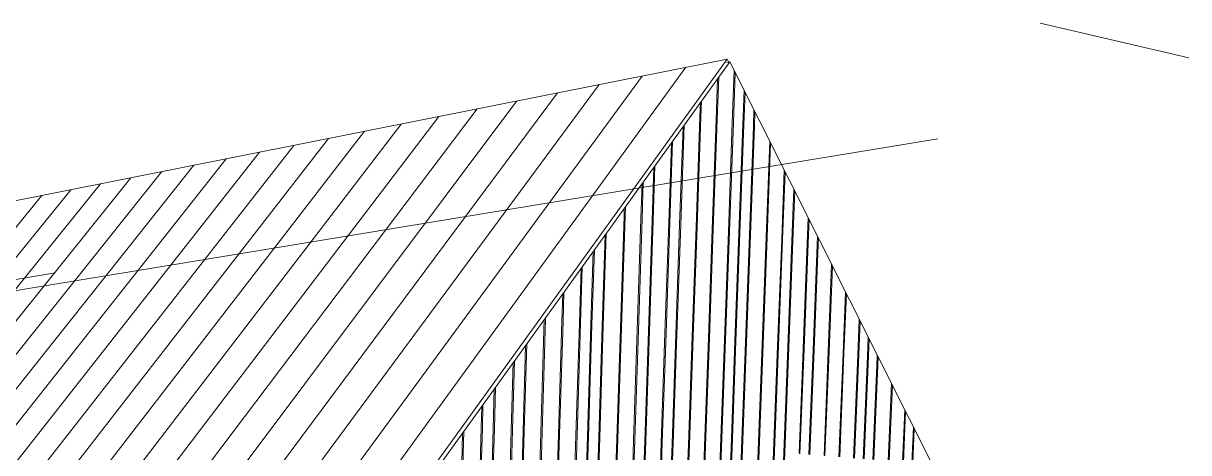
# Model space of a CAD drawing. Header units: inches. Extents: x 5690 to 5695, y -585 to 907.
# Drawn here: x 5690.749 to 5691.1974, y 907.303 to 907.4682 of the extents above; entities that cross this region are included whole.
import ezdxf

# ---------------------------------------------------------------- set-up
doc = ezdxf.new("R2010")
doc.units = ezdxf.units.IN
doc.header["$MEASUREMENT"] = 0
for name, color, linetype, lineweight in [('A-ROOF', 132, 'Continuous', 13), ('A-ROOF-1', 132, 'Continuous', 9), ('A-ROOF-PATT-1', 132, 'Continuous', 9), ('A-WALL-PATT-1', 111, 'Continuous', 9), ('G-ANNO-SYMB-1', 111, 'Continuous', 9), ('I-WALL', 2, 'Continuous', 13), ('I-WALL-1', 2, 'Continuous', 9)]:
    doc.layers.add(name, color=color, linetype=linetype, lineweight=lineweight)

# ---------------------------------------------------------------- blocks, each defined once
blk = doc.blocks.new('FP_3-3D View 1')
at = {"layer": 'A-WALL-PATT-1'}
for p, q in [((5691.02183, 907.42999), (5691.02256, 907.45001)), ((5691.02223, 907.42991), (5691.02293, 907.44927)), ((5691.01563, 907.4311), (5691.01619, 907.44691)), ((5691.01603, 907.43103), (5691.01661, 907.4475)), ((5691.02589, 907.42926), (5691.02638, 907.44242)), ((5691.02629, 907.42918), (5691.02674, 907.44169)), ((5691.00936, 907.43223), (5691.00956, 907.43769)), ((5691.00977, 907.43216), (5691.00998, 907.43828)), ((5691.00788, 907.38987), (5691.00936, 907.43223)), ((5691.00828, 907.38981), (5691.00977, 907.43216)), ((5691.00936, 907.43223), (5691.00936, 907.43223)), ((5691.00977, 907.43216), (5691.00977, 907.43216)), ((5691.01413, 907.38895), (5691.01563, 907.4311)), ((5691.01452, 907.38889), (5691.01603, 907.43103)), ((5691.01563, 907.4311), (5691.01563, 907.4311)), ((5691.01603, 907.43103), (5691.01603, 907.43103)), ((5691.02993, 907.42853), (5691.03016, 907.43488)), ((5691.03032, 907.42846), (5691.03053, 907.43416)), ((5691.00157, 907.3908), (5691.00286, 907.4284)), ((5691.00197, 907.39074), (5691.00329, 907.42899)), ((5691.02032, 907.38804), (5691.02183, 907.42999)), ((5691.02071, 907.38799), (5691.02223, 907.42991)), ((5691.02183, 907.42999), (5691.02183, 907.42999)), ((5691.02223, 907.42991), (5691.02223, 907.42991)), ((5691.02437, 907.38745), (5691.02589, 907.42926)), ((5691.02476, 907.38739), (5691.02629, 907.42918)), ((5691.02589, 907.42926), (5691.02589, 907.42926)), ((5691.02629, 907.42918), (5691.02629, 907.42918)), ((5691.02839, 907.38686), (5691.02993, 907.42853)), ((5691.02878, 907.3868), (5691.03032, 907.42846)), ((5691.02993, 907.42853), (5691.02993, 907.42853)), ((5691.03032, 907.42846), (5691.03032, 907.42846)), ((5690.99737, 907.39141), (5690.99842, 907.42223)), ((5690.99778, 907.39135), (5690.99885, 907.42282)), ((5691.03483, 907.38591), (5691.03621, 907.42285)), ((5691.03521, 907.38586), (5691.03657, 907.42214)), ((5690.99096, 907.39235), (5690.99164, 907.41281)), ((5690.99137, 907.39229), (5690.99208, 907.41341)), ((5691.04082, 907.38503), (5691.04183, 907.41168)), ((5691.0412, 907.38498), (5691.04219, 907.41097)), ((5690.98669, 907.39298), (5690.98714, 907.40655)), ((5690.9871, 907.39292), (5690.98758, 907.40716)), ((5691.04474, 907.38446), (5691.0455, 907.40437)), ((5691.04512, 907.3844), (5691.04586, 907.40367)), ((5690.98017, 907.39394), (5690.98027, 907.39701)), ((5690.98059, 907.39388), (5690.98071, 907.39762)), ((5690.97877, 907.35098), (5690.98017, 907.39394)), ((5690.97919, 907.35093), (5690.98059, 907.39388)), ((5690.98017, 907.39394), (5690.98017, 907.39394)), ((5690.98059, 907.39388), (5690.98059, 907.39388)), ((5690.98527, 907.35024), (5690.98669, 907.39298)), ((5690.98569, 907.35019), (5690.9871, 907.39292)), ((5690.98669, 907.39298), (5690.98669, 907.39298)), ((5690.9871, 907.39292), (5690.9871, 907.39292)), ((5690.98953, 907.34975), (5690.99096, 907.39235)), ((5690.98994, 907.34971), (5690.99137, 907.39229)), ((5690.99096, 907.39235), (5690.99096, 907.39235)), ((5690.99137, 907.39229), (5690.99137, 907.39229)), ((5690.99592, 907.34902), (5690.99737, 907.39141)), ((5690.99633, 907.34898), (5690.99778, 907.39135)), ((5690.99737, 907.39141), (5690.99737, 907.39141)), ((5690.99778, 907.39135), (5690.99778, 907.39135)), ((5691.00011, 907.34855), (5691.00157, 907.3908)), ((5691.00051, 907.3485), (5691.00197, 907.39074)), ((5691.00157, 907.3908), (5691.00157, 907.3908)), ((5691.00197, 907.39074), (5691.00197, 907.39074)), ((5691.05064, 907.38359), (5691.05102, 907.3934)), ((5691.05101, 907.38354), (5691.05137, 907.39271)), ((5690.97178, 907.35178), (5690.9729, 907.38676)), ((5690.9722, 907.35173), (5690.97334, 907.38738)), ((5691.0064, 907.34783), (5691.00788, 907.38987)), ((5691.0068, 907.34778), (5691.00828, 907.38981)), ((5691.00788, 907.38987), (5691.00788, 907.38987)), ((5691.00828, 907.38981), (5691.00828, 907.38981)), ((5691.01264, 907.34712), (5691.01413, 907.38895)), ((5691.01303, 907.34707), (5691.01452, 907.38889)), ((5691.01413, 907.38895), (5691.01413, 907.38895)), ((5691.01452, 907.38889), (5691.01452, 907.38889)), ((5691.01881, 907.34641), (5691.02032, 907.38804)), ((5691.0192, 907.34637), (5691.02071, 907.38799)), ((5691.02032, 907.38804), (5691.02032, 907.38804)), ((5691.02071, 907.38799), (5691.02071, 907.38799)), ((5691.02285, 907.34595), (5691.02437, 907.38745)), ((5691.02324, 907.34591), (5691.02476, 907.38739)), ((5691.02437, 907.38745), (5691.02437, 907.38745)), ((5691.02476, 907.38739), (5691.02476, 907.38739)), ((5691.02686, 907.3455), (5691.02839, 907.38686)), ((5691.02725, 907.34545), (5691.02878, 907.3868)), ((5691.02839, 907.38686), (5691.02839, 907.38686)), ((5691.02878, 907.3868), (5691.02878, 907.3868)), ((5691.03329, 907.34476), (5691.03483, 907.38591)), ((5691.03367, 907.34472), (5691.03521, 907.38586)), ((5691.03483, 907.38591), (5691.03483, 907.38591)), ((5691.03521, 907.38586), (5691.03521, 907.38586)), ((5691.0545, 907.38303), (5691.05462, 907.38623)), ((5691.03926, 907.34408), (5691.04082, 907.38503)), ((5691.03964, 907.34404), (5691.0412, 907.38498)), ((5691.04082, 907.38503), (5691.04082, 907.38503)), ((5691.0412, 907.38498), (5691.0412, 907.38498)), ((5691.04317, 907.34364), (5691.04474, 907.38446)), ((5691.04355, 907.34359), (5691.04512, 907.3844)), ((5691.04474, 907.38446), (5691.04474, 907.38446)), ((5691.04512, 907.3844), (5691.04512, 907.3844)), ((5691.04906, 907.34297), (5691.05064, 907.38359)), ((5691.04943, 907.34292), (5691.05101, 907.38354)), ((5691.05064, 907.38359), (5691.05064, 907.38359)), ((5691.05101, 907.38354), (5691.05101, 907.38354)), ((5691.05291, 907.34253), (5691.0545, 907.38303)), ((5691.05328, 907.34248), (5691.05487, 907.38297)), ((5691.0545, 907.38303), (5691.0545, 907.38303)), ((5691.05487, 907.38297), (5691.05497, 907.38554)), ((5691.05487, 907.38297), (5691.05487, 907.38297)), ((5690.96741, 907.35227), (5690.9683, 907.38037)), ((5690.96783, 907.35223), (5690.96874, 907.38099)), ((5690.96301, 907.35278), (5690.96367, 907.37394)), ((5690.96344, 907.35273), (5690.96412, 907.37457)), ((5691.0587, 907.34187), (5691.06004, 907.37547)), ((5691.05907, 907.34182), (5691.06038, 907.37478)), ((5690.95628, 907.35354), (5690.95661, 907.36413)), ((5690.95671, 907.35349), (5690.95706, 907.36476)), ((5691.06444, 907.34121), (5691.06539, 907.36482)), ((5691.0648, 907.34117), (5691.06573, 907.36414)), ((5690.94862, 907.31069), (5690.94992, 907.35427)), ((5690.94992, 907.35427), (5690.94994, 907.35487)), ((5690.94992, 907.35427), (5690.94992, 907.35427)), ((5691.07012, 907.34056), (5691.07068, 907.35429)), ((5690.94818, 907.31073), (5690.94949, 907.35424)), ((5690.95496, 907.31018), (5690.95628, 907.35354)), ((5690.95539, 907.31014), (5690.95671, 907.35349)), ((5690.95628, 907.35354), (5690.95628, 907.35354)), ((5690.95671, 907.35349), (5690.95671, 907.35349)), ((5690.96167, 907.30963), (5690.96301, 907.35278)), ((5690.96209, 907.30959), (5690.96344, 907.35273)), ((5690.96301, 907.35278), (5690.96301, 907.35278)), ((5690.96344, 907.35273), (5690.96344, 907.35273)), ((5690.96605, 907.30927), (5690.96741, 907.35227)), ((5690.96648, 907.30924), (5690.96783, 907.35223)), ((5690.96741, 907.35227), (5690.96741, 907.35227)), ((5690.96783, 907.35223), (5690.96783, 907.35223)), ((5690.97041, 907.30892), (5690.97178, 907.35178)), ((5690.97083, 907.30888), (5690.9722, 907.35173)), ((5690.97178, 907.35178), (5690.97178, 907.35178)), ((5690.9722, 907.35173), (5690.9722, 907.35173)), ((5690.97738, 907.30835), (5690.97877, 907.35098)), ((5690.9778, 907.30831), (5690.97919, 907.35093)), ((5690.97877, 907.35098), (5690.97877, 907.35098)), ((5690.97919, 907.35093), (5690.97919, 907.35093)), ((5690.98387, 907.30782), (5690.98527, 907.35024)), ((5690.98428, 907.30778), (5690.98569, 907.35019)), ((5690.98527, 907.35024), (5690.98527, 907.35024)), ((5690.98569, 907.35019), (5690.98569, 907.35019)), ((5691.07048, 907.34052), (5691.07102, 907.35362)), ((5690.98811, 907.30747), (5690.98953, 907.34975)), ((5690.98852, 907.30744), (5690.98994, 907.34971)), ((5690.98953, 907.34975), (5690.98953, 907.34975)), ((5690.98994, 907.34971), (5690.98994, 907.34971)), ((5690.99449, 907.30695), (5690.99592, 907.34902)), ((5690.99489, 907.30692), (5690.99633, 907.34898)), ((5690.99592, 907.34902), (5690.99592, 907.34902)), ((5690.99633, 907.34898), (5690.99633, 907.34898)), ((5690.99866, 907.30661), (5691.00011, 907.34855)), ((5690.99907, 907.30658), (5691.00051, 907.3485)), ((5691.00011, 907.34855), (5691.00011, 907.34855)), ((5691.00051, 907.3485), (5691.00051, 907.3485)), ((5691.00494, 907.3061), (5691.0064, 907.34783)), ((5691.00534, 907.30607), (5691.0068, 907.34778)), ((5691.0064, 907.34783), (5691.0064, 907.34783)), ((5691.0068, 907.34778), (5691.0068, 907.34778)), ((5691.01116, 907.30559), (5691.01264, 907.34712)), ((5691.01155, 907.30556), (5691.01303, 907.34707)), ((5691.01264, 907.34712), (5691.01264, 907.34712)), ((5691.01303, 907.34707), (5691.01303, 907.34707)), ((5691.01732, 907.30509), (5691.01881, 907.34641)), ((5691.01771, 907.30506), (5691.0192, 907.34637)), ((5691.01881, 907.34641), (5691.01881, 907.34641)), ((5691.0192, 907.34637), (5691.0192, 907.34637)), ((5691.02135, 907.30476), (5691.02285, 907.34595)), ((5691.02173, 907.30473), (5691.02324, 907.34591)), ((5691.02285, 907.34595), (5691.02285, 907.34595)), ((5691.02324, 907.34591), (5691.02324, 907.34591)), ((5691.02535, 907.30444), (5691.02686, 907.3455)), ((5691.02574, 907.30441), (5691.02725, 907.34545)), ((5691.02686, 907.3455), (5691.02686, 907.3455)), ((5691.02725, 907.34545), (5691.02725, 907.34545)), ((5691.07384, 907.34014), (5691.07414, 907.34741)), ((5691.0742, 907.3401), (5691.07448, 907.34674)), ((5690.94134, 907.31129), (5690.94231, 907.34426)), ((5690.94178, 907.31125), (5690.94277, 907.3449)), ((5691.03175, 907.30391), (5691.03329, 907.34476)), ((5691.03214, 907.30388), (5691.03367, 907.34472)), ((5691.03329, 907.34476), (5691.03329, 907.34476)), ((5691.03367, 907.34472), (5691.03367, 907.34472)), ((5691.03772, 907.30343), (5691.03926, 907.34408)), ((5691.03809, 907.3034), (5691.03964, 907.34404)), ((5691.03926, 907.34408), (5691.03926, 907.34408)), ((5691.03964, 907.34404), (5691.03964, 907.34404)), ((5691.04162, 907.30311), (5691.04317, 907.34364)), ((5691.04199, 907.30308), (5691.04355, 907.34359)), ((5691.04317, 907.34364), (5691.04317, 907.34364)), ((5691.04355, 907.34359), (5691.04355, 907.34359)), ((5691.04749, 907.30263), (5691.04906, 907.34297)), ((5691.04786, 907.3026), (5691.04943, 907.34292)), ((5691.04906, 907.34297), (5691.04906, 907.34297)), ((5691.04943, 907.34292), (5691.04943, 907.34292)), ((5691.05133, 907.30232), (5691.05291, 907.34253)), ((5691.0517, 907.30229), (5691.05328, 907.34248)), ((5691.05291, 907.34253), (5691.05291, 907.34253)), ((5691.05328, 907.34248), (5691.05328, 907.34248)), ((5691.05711, 907.30185), (5691.0587, 907.34187)), ((5691.05747, 907.30182), (5691.05907, 907.34182)), ((5691.0587, 907.34187), (5691.0587, 907.34187)), ((5691.05907, 907.34182), (5691.05907, 907.34182)), ((5691.06283, 907.30138), (5691.06444, 907.34121)), ((5691.0632, 907.30135), (5691.0648, 907.34117)), ((5691.06444, 907.34121), (5691.06444, 907.34121)), ((5691.0648, 907.34117), (5691.0648, 907.34117)), ((5690.93679, 907.31166), (5690.93754, 907.33764)), ((5690.93723, 907.31162), (5690.938, 907.33828)), ((5691.06851, 907.30092), (5691.07012, 907.34056)), ((5691.06887, 907.30089), (5691.07048, 907.34052)), ((5691.07012, 907.34056), (5691.07012, 907.34056)), ((5691.07048, 907.34052), (5691.07048, 907.34052)), ((5691.07222, 907.30062), (5691.07384, 907.34014)), ((5691.07258, 907.30059), (5691.0742, 907.3401)), ((5691.07384, 907.34014), (5691.07384, 907.34014)), ((5691.0742, 907.3401), (5691.0742, 907.3401)), ((5691.07591, 907.30031), (5691.07754, 907.33972)), ((5691.07627, 907.30029), (5691.0779, 907.33968)), ((5691.07754, 907.33972), (5691.07758, 907.34057)), ((5691.07754, 907.33972), (5691.07754, 907.33972)), ((5691.0779, 907.33968), (5691.07791, 907.33991)), ((5691.0779, 907.33968), (5691.0779, 907.33968)), ((5690.92983, 907.31222), (5690.93026, 907.32753)), ((5690.93027, 907.31219), (5690.93073, 907.32817)), ((5691.08182, 907.29983), (5691.08307, 907.32966)), ((5691.08217, 907.2998), (5691.0834, 907.329)), ((5690.9252, 907.3126), (5690.92542, 907.32081)), ((5690.92565, 907.31256), (5690.92589, 907.32146)), ((5691.08732, 907.29939), (5691.08817, 907.31951)), ((5691.08767, 907.29936), (5691.08849, 907.31886)), ((5690.91691, 907.26896), (5690.91804, 907.31056)), ((5690.91736, 907.26893), (5690.91852, 907.31121)), ((5690.92397, 907.26861), (5690.9252, 907.3126)), ((5690.92442, 907.26859), (5690.92565, 907.31256)), ((5690.9252, 907.3126), (5690.9252, 907.3126)), ((5690.92565, 907.31256), (5690.92565, 907.31256)), ((5690.92859, 907.26838), (5690.92983, 907.31222)), ((5690.92903, 907.26836), (5690.93027, 907.31219)), ((5690.92983, 907.31222), (5690.92983, 907.31222)), ((5690.93027, 907.31219), (5690.93027, 907.31219)), ((5690.93553, 907.26804), (5690.93679, 907.31166)), ((5690.93597, 907.26802), (5690.93723, 907.31162)), ((5690.93679, 907.31166), (5690.93679, 907.31166)), ((5690.93723, 907.31162), (5690.93723, 907.31162)), ((5690.94006, 907.26781), (5690.94134, 907.31129)), ((5690.9405, 907.26779), (5690.94178, 907.31125)), ((5690.94134, 907.31129), (5690.94134, 907.31129)), ((5690.94178, 907.31125), (5690.94178, 907.31125)), ((5690.94689, 907.26748), (5690.94818, 907.31073)), ((5690.94732, 907.26746), (5690.94862, 907.31069)), ((5690.94818, 907.31073), (5690.94818, 907.31073)), ((5690.94862, 907.31069), (5690.94862, 907.31069)), ((5690.95364, 907.26714), (5690.95496, 907.31018)), ((5690.95407, 907.26712), (5690.95539, 907.31014)), ((5690.95496, 907.31018), (5690.95496, 907.31018)), ((5690.95539, 907.31014), (5690.95539, 907.31014)), ((5690.96033, 907.26681), (5690.96167, 907.30963)), ((5690.96076, 907.26679), (5690.96209, 907.30959)), ((5690.96167, 907.30963), (5690.96167, 907.30963)), ((5690.96209, 907.30959), (5690.96209, 907.30959)), ((5691.09092, 907.29909), (5691.09151, 907.31287)), ((5691.09126, 907.29906), (5691.09183, 907.31223)), ((5690.96471, 907.2666), (5690.96605, 907.30927)), ((5690.96513, 907.26658), (5690.96648, 907.30924)), ((5690.96605, 907.30927), (5690.96605, 907.30927)), ((5690.96648, 907.30924), (5690.96648, 907.30924)), ((5690.96905, 907.26638), (5690.97041, 907.30892)), ((5690.96947, 907.26636), (5690.97083, 907.30888)), ((5690.97041, 907.30892), (5690.97041, 907.30892)), ((5690.97083, 907.30888), (5690.97083, 907.30888)), ((5690.976, 907.26604), (5690.97738, 907.30835)), ((5690.97642, 907.26602), (5690.9778, 907.30831)), ((5690.97738, 907.30835), (5690.97738, 907.30835)), ((5690.9778, 907.30831), (5690.9778, 907.30831)), ((5690.98247, 907.26572), (5690.98387, 907.30782)), ((5690.98288, 907.2657), (5690.98428, 907.30778)), ((5690.98387, 907.30782), (5690.98387, 907.30782)), ((5690.98428, 907.30778), (5690.98428, 907.30778)), ((5690.9867, 907.26551), (5690.98811, 907.30747)), ((5690.98711, 907.26549), (5690.98852, 907.30744)), ((5690.98811, 907.30747), (5690.98811, 907.30747)), ((5690.98852, 907.30744), (5690.98852, 907.30744)), ((5690.99306, 907.2652), (5690.99449, 907.30695)), ((5690.99347, 907.26518), (5690.99489, 907.30692)), ((5690.99449, 907.30695), (5690.99449, 907.30695)), ((5690.99489, 907.30692), (5690.99489, 907.30692)), ((5690.99723, 907.26499), (5690.99866, 907.30661)), ((5690.99763, 907.26497), (5690.99907, 907.30658)), ((5690.99866, 907.30661), (5690.99866, 907.30661)), ((5690.99907, 907.30658), (5690.99907, 907.30658)), ((5691.00349, 907.26468), (5691.00494, 907.3061)), ((5691.00389, 907.26466), (5691.00534, 907.30607)), ((5691.00494, 907.3061), (5691.00494, 907.3061)), ((5691.00534, 907.30607), (5691.00534, 907.30607)), ((5691.00969, 907.26438), (5691.01116, 907.30559)), ((5691.01008, 907.26436), (5691.01155, 907.30556)), ((5691.01116, 907.30559), (5691.01116, 907.30559)), ((5691.01155, 907.30556), (5691.01155, 907.30556)), ((5691.01583, 907.26407), (5691.01732, 907.30509)), ((5691.01622, 907.26406), (5691.01771, 907.30506)), ((5691.01732, 907.30509), (5691.01732, 907.30509)), ((5691.01771, 907.30506), (5691.01771, 907.30506)), ((5691.01985, 907.26388), (5691.02135, 907.30476)), ((5691.02024, 907.26386), (5691.02173, 907.30473)), ((5691.02135, 907.30476), (5691.02135, 907.30476)), ((5691.02173, 907.30473), (5691.02173, 907.30473)), ((5691.02385, 907.26368), (5691.02535, 907.30444)), ((5691.02423, 907.26366), (5691.02574, 907.30441)), ((5691.02535, 907.30444), (5691.02535, 907.30444)), ((5691.02574, 907.30441), (5691.02574, 907.30441)), ((5691.03023, 907.26336), (5691.03175, 907.30391)), ((5691.03062, 907.26335), (5691.03214, 907.30388)), ((5691.03175, 907.30391), (5691.03175, 907.30391)), ((5691.03214, 907.30388), (5691.03214, 907.30388)), ((5691.03618, 907.26307), (5691.03772, 907.30343)), ((5691.03656, 907.26305), (5691.03809, 907.3034)), ((5691.03772, 907.30343), (5691.03772, 907.30343)), ((5691.03809, 907.3034), (5691.03809, 907.3034)), ((5691.04007, 907.26288), (5691.04162, 907.30311)), ((5691.04045, 907.26286), (5691.04199, 907.30308)), ((5691.04162, 907.30311), (5691.04162, 907.30311)), ((5691.04199, 907.30308), (5691.04199, 907.30308))]:
    blk.add_line(p, q, dxfattribs=at)
blk = doc.blocks.new('FP_50-3D View 1')
at = {"layer": 'A-ROOF-PATT-1'}
for p, q in [((5690.84835, 907.23699), (5691.004, 907.45128)), ((5690.81646, 907.23595), (5690.97061, 907.44462)), ((5690.83217, 907.23646), (5690.98708, 907.44791)), ((5690.80119, 907.23545), (5690.95456, 907.44143)), ((5690.77194, 907.23449), (5690.92371, 907.43528)), ((5690.78636, 907.23496), (5690.93894, 907.43832)), ((5690.75791, 907.23403), (5690.90887, 907.43233)), ((5690.73098, 907.23315), (5690.88028, 907.42663)), ((5690.74427, 907.23359), (5690.8944, 907.42944)), ((5690.71805, 907.23273), (5690.86651, 907.42389)), ((5690.69318, 907.23192), (5690.83994, 907.4186)), ((5690.70545, 907.23232), (5690.85306, 907.42121)), ((5690.66954, 907.23114), (5690.81461, 907.41355)), ((5690.68121, 907.23152), (5690.82712, 907.41605)), ((5690.64707, 907.23041), (5690.79042, 907.40873)), ((5690.65817, 907.23077), (5690.80237, 907.41112)), ((5690.62566, 907.22971), (5690.76731, 907.40413)), ((5690.63623, 907.23005), (5690.77873, 907.40641)), ((5690.61533, 907.22937), (5690.75613, 907.4019))]:
    blk.add_line(p, q, dxfattribs=at)

msp = doc.modelspace()

# ---------------------------------------------------------------- linework, layer by layer
at = {"layer": 'A-ROOF'}
for p, q in [((5690.45202, 907.34133), (5691.0198, 907.45442)), ((5691.0198, 907.45442), (5690.86349, 907.23749)), ((5691.0198, 907.45442), (5691.02044, 907.45316))]:
    msp.add_line(p, q, dxfattribs=at)
at = {"layer": 'G-ANNO-SYMB-1'}
for p, q in [((5691.19743, 907.45496), (5691.1403, 907.46819)), ((5690.42211, 907.31201), (5691.10094, 907.42371)), ((5690.49631, 907.32743), (5690.76123, 907.37216))]:
    msp.add_line(p, q, dxfattribs=at)
at = {"layer": 'I-WALL'}
for p, q in [((5691.02086, 907.45339), (5690.86351, 907.23479)), ((5691.02086, 907.45339), (5691.01975, 907.45317)), ((5691.13339, 907.22956), (5691.02086, 907.45339))]:
    msp.add_line(p, q, dxfattribs=at)

# ---------------------------------------------------------------- block references
at = {"layer": 'A-ROOF-1'}
msp.add_blockref('FP_50-3D View 1', (0, 0), dxfattribs=at)
at = {"layer": 'I-WALL-1'}
msp.add_blockref('FP_3-3D View 1', (0, 0), dxfattribs=at)

doc.saveas('drawing.dxf')
